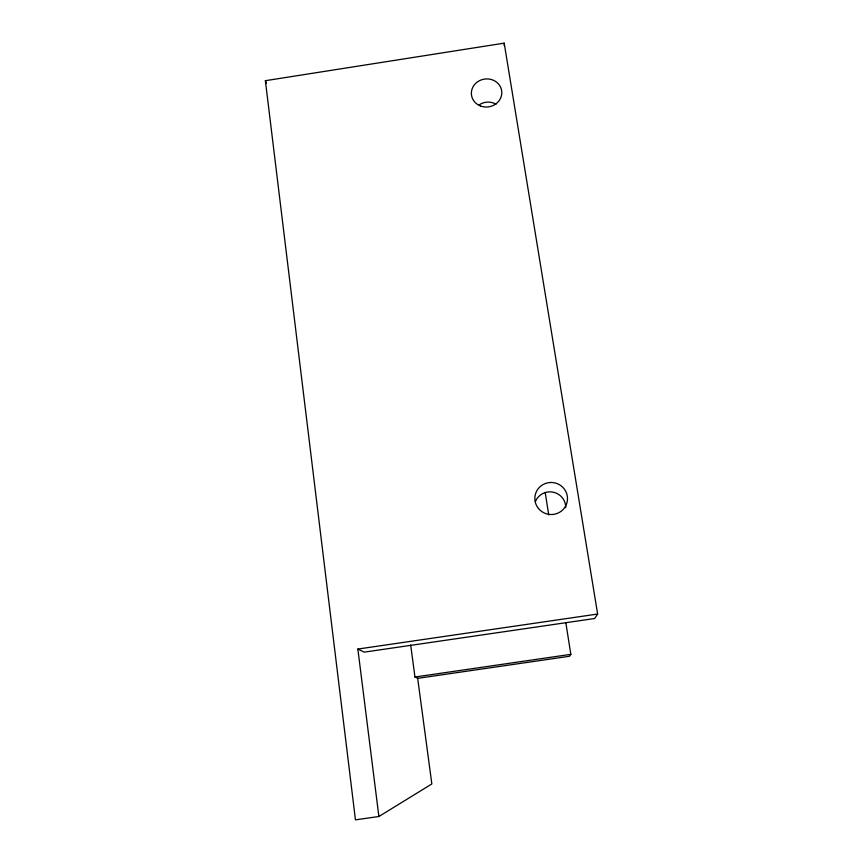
<?xml version="1.0" encoding="UTF-8"?>
<svg xmlns="http://www.w3.org/2000/svg" width="863" height="863" viewBox="0 0 863 863"><rect width="100%" height="100%" fill="white"/><g stroke="black" fill="none" stroke-linecap="round" stroke-linejoin="round"><path stroke-width="1.29" d="M565.794 622.471L570.842 654.348L569.569 656.258L417.67 678.34L414.963 677.013L410.68 645.006M597.628 614.035L594.661 618.501L364.186 652.148L357.865 649.062L378.879 816.506L355.448 819.85L265.373 80.691L504.197 43.15L597.628 614.035L357.865 649.062M378.879 816.506L431.845 783.96L417.67 678.34M414.963 677.013L570.842 654.348M265.373 80.691L266.354 83.182M545.168 492.32L548.739 514.898M504.197 43.15L504.262 45.717M479.159 104.887A14.703 13.592 -7.9 0 1 495.977 104.218M535.394 501.63A15.707 15.426 8.9 0 1 565.729 507.649M480.454 105.966A15.254 14.045 -7.9 0 0 501.716 91.1A15.254 14.045 -7.9 0 0 477.563 81.823A15.254 14.045 -7.9 0 0 480.454 105.966M538.49 508.534A16.332 16.019 8 0 0 566.419 504.326A16.332 16.019 8 0 0 548.62 482.665A16.332 16.019 8 0 0 538.49 508.534"/></g></svg>
